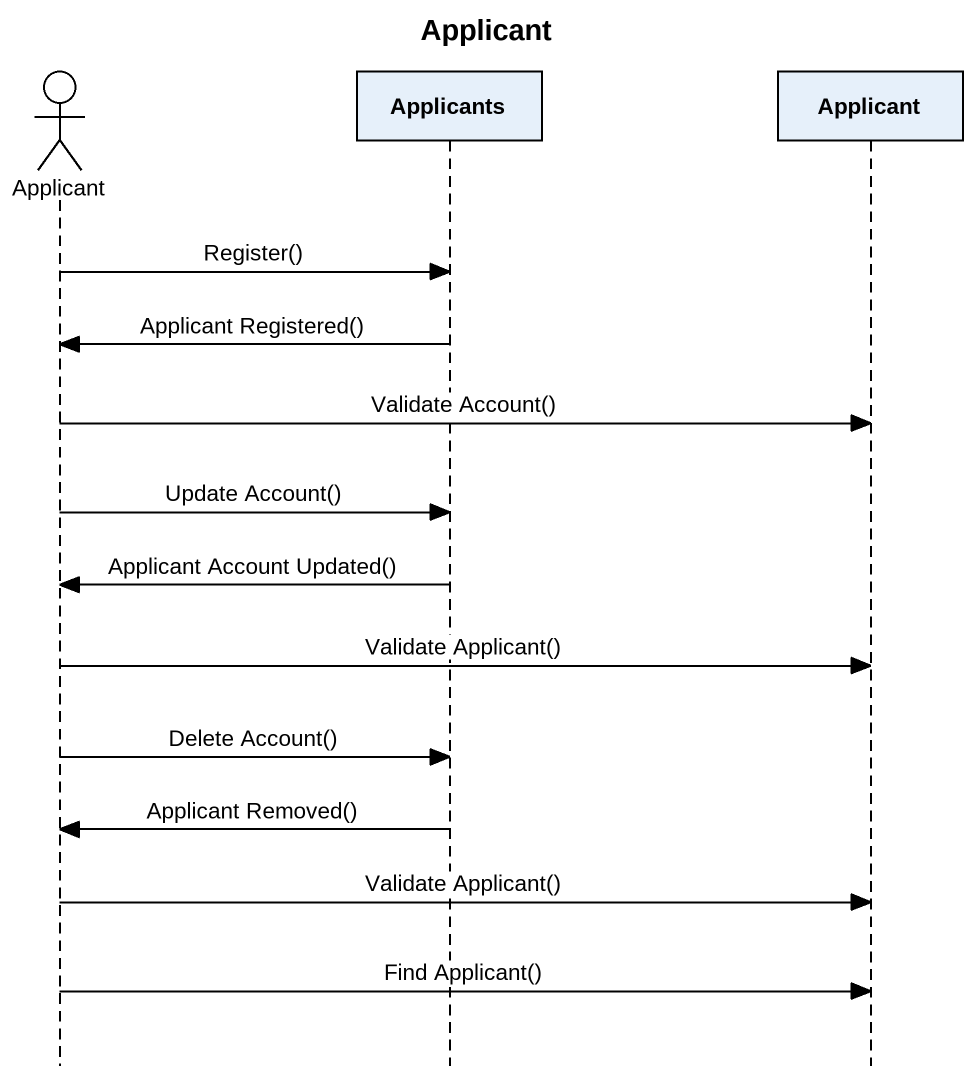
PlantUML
@startuml
title Applicant
hide footbox
actor Applicant
participant Applicants
participant "Applicant" as Applicant_2

Applicant -> Applicants : Register()
Applicants -> Applicant : Applicant Registered()
Applicant -> Applicant_2 : Validate Account()
Applicant -> Applicants : Update Account()
Applicants -> Applicant : Applicant Account Updated()
Applicant -> Applicant_2 : Validate Applicant()
Applicant -> Applicants : Delete Account()
Applicants -> Applicant : Applicant Removed()
Applicant -> Applicant_2 : Validate Applicant()
Applicant -> Applicant_2 : Find Applicant()
@enduml
